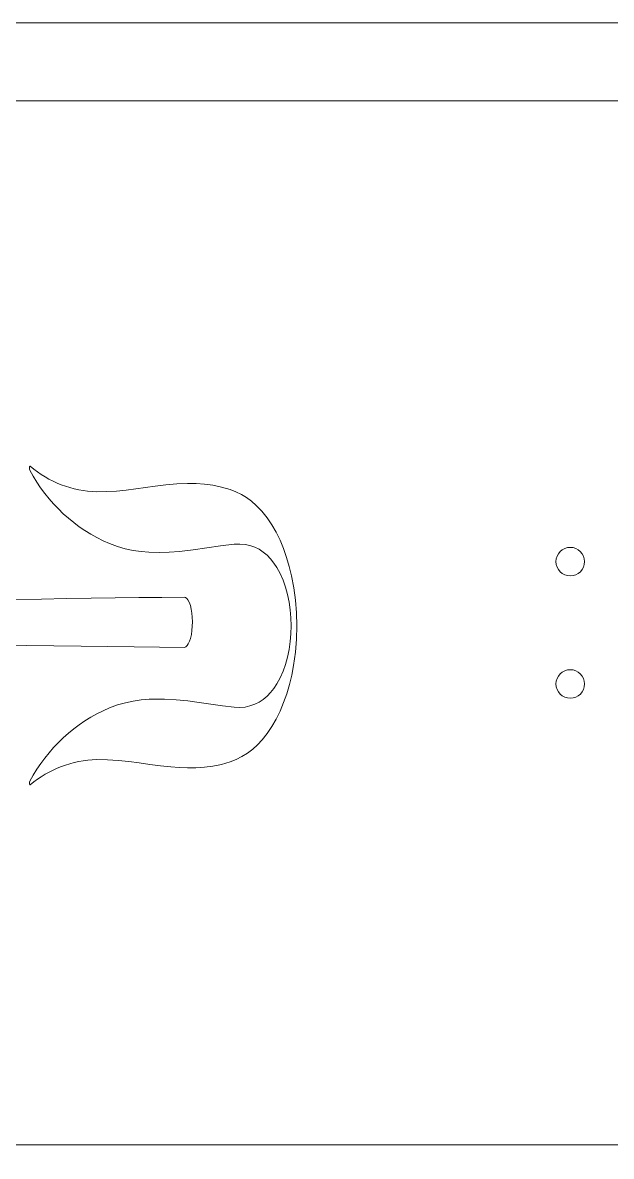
# Model space of a CAD drawing. Header units: centimetres. Extents: x -89 to 95, y -62 to 62.
# Drawn here: x 45.9 to 53.12, y -15.86 to -1.96 of the extents above; entities that cross this region are included whole.
import ezdxf

# ---------------------------------------------------------------- set-up
doc = ezdxf.new("R2010")
doc.units = ezdxf.units.CM
doc.header["$MEASUREMENT"] = 0
doc.layers.add('layer 1', color=7, linetype='Continuous')

msp = doc.modelspace()

# ---------------------------------------------------------------- linework, layer by layer
at = {"layer": 'layer 1', "color": 177, "lineweight": 9}
msp.add_open_spline([(5.39311, -61.96294), (5.39311, -61.96294), (95.39311, -61.96294), (95.39311, -61.96294), (95.39311, -61.96294), (95.39311, -61.96294), (95.39311, -1.96294), (95.39311, -1.96294), (95.39311, -1.96294), (95.39311, -1.96294), (5.39311, -1.96294), (5.39311, -1.96294), (5.39311, -1.96294), (5.39311, -1.96294), (5.39311, -61.96294), (5.39311, -61.96294), (5.39311, -61.96294), (5.39311, -61.96294), (5.39311, -61.96294), (5.39311, -61.96294)], degree=3, knots=[0, 0, 0, 0, 0.16666667, 0.16666667, 0.16666667, 0.16666667, 0.33333333, 0.33333333, 0.33333333, 0.33333333, 0.5, 0.5, 0.5, 0.5, 0.66666667, 0.66666667, 0.66666667, 0.66666667, 1, 1, 1, 1], dxfattribs=at)
at = {"layer": 'layer 1', "color": 250, "lineweight": 9}
for points, knots in [([(68.61308, -3.92236), (68.61292, -3.65698), (68.50733, -3.40253), (68.31956, -3.21499), (68.31956, -3.21499), (68.13179, -3.02746), (67.87847, -2.92219), (67.61308, -2.92236), (67.61308, -2.92236), (67.61308, -2.92236), (37.61308, -2.92236), (37.61308, -2.92236), (37.61308, -2.92236), (37.3477, -2.92253), (37.09325, -3.02811), (36.90571, -3.21589), (36.90571, -3.21589), (36.71818, -3.40366), (36.61292, -3.65698), (36.61308, -3.92236), (36.61308, -3.92236), (36.61308, -3.92236), (36.61308, -14.72236), (36.61308, -14.72236), (36.61308, -14.72236), (36.61325, -14.98774), (36.71884, -15.24219), (36.90661, -15.42973), (36.90661, -15.42973), (37.09438, -15.61726), (37.3477, -15.72253), (37.61308, -15.72236), (37.61308, -15.72236), (37.61308, -15.72236), (67.61308, -15.72236), (67.61308, -15.72236), (67.61308, -15.72236), (67.87847, -15.72219), (68.13292, -15.61661), (68.32045, -15.42883), (68.32045, -15.42883), (68.50799, -15.24106), (68.61325, -14.98774), (68.61308, -14.72236), (68.61308, -14.72236), (68.61308, -14.72236), (68.61308, -3.92236), (68.61308, -3.92236), (68.61308, -3.92236), (68.61308, -3.92236), (68.61308, -3.92236), (68.61308, -3.92236)], [0, 0, 0, 0, 0.07142857, 0.07142857, 0.07142857, 0.07142857, 0.14285714, 0.14285714, 0.14285714, 0.14285714, 0.21428571, 0.21428571, 0.21428571, 0.21428571, 0.28571429, 0.28571429, 0.28571429, 0.28571429, 0.35714286, 0.35714286, 0.35714286, 0.35714286, 0.42857143, 0.42857143, 0.42857143, 0.42857143, 0.5, 0.5, 0.5, 0.5, 0.57142857, 0.57142857, 0.57142857, 0.57142857, 0.64285714, 0.64285714, 0.64285714, 0.64285714, 0.71428571, 0.71428571, 0.71428571, 0.71428571, 0.78571429, 0.78571429, 0.78571429, 0.78571429, 0.85714286, 0.85714286, 0.85714286, 0.85714286, 1, 1, 1, 1]), ([(52.61308, -8.74736), (52.5667, -8.74739), (52.5222, -8.72899), (52.48939, -8.69621), (52.48939, -8.69621), (52.45657, -8.66344), (52.43811, -8.61874), (52.43808, -8.57236), (52.43808, -8.57236), (52.43805, -8.52598), (52.45645, -8.48148), (52.48923, -8.44866), (52.48923, -8.44866), (52.52201, -8.41584), (52.5667, -8.39739), (52.61308, -8.39736), (52.61308, -8.39736), (52.65947, -8.39733), (52.70396, -8.41573), (52.73678, -8.44851), (52.73678, -8.44851), (52.7696, -8.48128), (52.78805, -8.52598), (52.78808, -8.57236), (52.78808, -8.57236), (52.78811, -8.61874), (52.76972, -8.66324), (52.73694, -8.69606), (52.73694, -8.69606), (52.70416, -8.72888), (52.65947, -8.74733), (52.61308, -8.74736), (52.61308, -8.74736), (52.61308, -8.74736), (52.61308, -8.74736), (52.61308, -8.74736)], [0, 0, 0, 0, 0.1, 0.1, 0.1, 0.1, 0.2, 0.2, 0.2, 0.2, 0.3, 0.3, 0.3, 0.3, 0.4, 0.4, 0.4, 0.4, 0.5, 0.5, 0.5, 0.5, 0.6, 0.6, 0.6, 0.6, 0.7, 0.7, 0.7, 0.7, 0.8, 0.8, 0.8, 0.8, 1, 1, 1, 1]), ([(52.61308, -10.24736), (52.5667, -10.24739), (52.5222, -10.22899), (52.48939, -10.19621), (52.48939, -10.19621), (52.45657, -10.16344), (52.43811, -10.11874), (52.43808, -10.07236), (52.43808, -10.07236), (52.43805, -10.02598), (52.45645, -9.98148), (52.48923, -9.94866), (52.48923, -9.94866), (52.52201, -9.91584), (52.5667, -9.89739), (52.61308, -9.89736), (52.61308, -9.89736), (52.65947, -9.89733), (52.70396, -9.91573), (52.73678, -9.94851), (52.73678, -9.94851), (52.7696, -9.98128), (52.78805, -10.02598), (52.78808, -10.07236), (52.78808, -10.07236), (52.78811, -10.11874), (52.76972, -10.16324), (52.73694, -10.19606), (52.73694, -10.19606), (52.70416, -10.22888), (52.65947, -10.24733), (52.61308, -10.24736), (52.61308, -10.24736), (52.61308, -10.24736), (52.61308, -10.24736), (52.61308, -10.24736)], [0, 0, 0, 0, 0.1, 0.1, 0.1, 0.1, 0.2, 0.2, 0.2, 0.2, 0.3, 0.3, 0.3, 0.3, 0.4, 0.4, 0.4, 0.4, 0.5, 0.5, 0.5, 0.5, 0.6, 0.6, 0.6, 0.6, 0.7, 0.7, 0.7, 0.7, 0.8, 0.8, 0.8, 0.8, 1, 1, 1, 1])]:
    msp.add_open_spline(points, degree=3, knots=knots, dxfattribs=at)
at = {"layer": 'layer 1', "color": 1, "lineweight": 9}
for points, knots in [([(48.44178, -7.6881), (48.44178, -7.6881), (48.3358, -7.65754), (48.3358, -7.65754), (48.3358, -7.65754), (48.3358, -7.65754), (48.23084, -7.6357), (48.23084, -7.6357), (48.23084, -7.6357), (48.23084, -7.6357), (48.12678, -7.62164), (48.12678, -7.62164), (48.12678, -7.62164), (48.12678, -7.62164), (48.02351, -7.6144), (48.02351, -7.6144), (48.02351, -7.6144), (48.02351, -7.6144), (47.92089, -7.61305), (47.92089, -7.61305), (47.92089, -7.61305), (47.92089, -7.61305), (47.7873, -7.61858), (47.7873, -7.61858), (47.7873, -7.61858), (47.7873, -7.61858), (47.65435, -7.63045), (47.65435, -7.63045), (47.65435, -7.63045), (47.65435, -7.63045), (47.52178, -7.64652), (47.52178, -7.64652), (47.52178, -7.64652), (47.52178, -7.64652), (47.40349, -7.6627), (47.40349, -7.6627), (47.40349, -7.6627), (47.40349, -7.6627), (47.28509, -7.67901), (47.28509, -7.67901), (47.28509, -7.67901), (47.28509, -7.67901), (47.16637, -7.69395), (47.16637, -7.69395), (47.16637, -7.69395), (47.16637, -7.69395), (47.04714, -7.706), (47.04714, -7.706), (47.04714, -7.706), (47.04714, -7.706), (46.9272, -7.71366), (46.9272, -7.71366), (46.9272, -7.71366), (46.9272, -7.71366), (46.80636, -7.7154), (46.80636, -7.7154), (46.80636, -7.7154), (46.50663, -7.70755), (46.21844, -7.59733), (45.98987, -7.40328), (45.98987, -7.40328), (45.98987, -7.40328), (45.98882, -7.40252), (45.98882, -7.40252), (45.98882, -7.40252), (45.98882, -7.40252), (45.98778, -7.40219), (45.98778, -7.40219), (45.98778, -7.40219), (45.98778, -7.40219), (45.98677, -7.40225), (45.98677, -7.40225), (45.98677, -7.40225), (45.98677, -7.40225), (45.9858, -7.40268), (45.9858, -7.40268), (45.9858, -7.40268), (45.9858, -7.40268), (45.98487, -7.40346), (45.98487, -7.40346), (45.98487, -7.40346), (45.98487, -7.40346), (45.98399, -7.40456), (45.98399, -7.40456), (45.98399, -7.40456), (45.98399, -7.40456), (45.98172, -7.40952), (45.98172, -7.40952), (45.98172, -7.40952), (45.98172, -7.40952), (45.98016, -7.41645), (45.98016, -7.41645), (45.98016, -7.41645), (45.98016, -7.41645), (45.97951, -7.42466), (45.97951, -7.42466), (45.97951, -7.42466), (45.97951, -7.42466), (45.98068, -7.43787), (45.98068, -7.43787), (45.98068, -7.43787), (45.98068, -7.43787), (45.98502, -7.4501), (45.98502, -7.4501), (45.98502, -7.4501), (46.19808, -7.85302), (46.54213, -8.17091), (46.96068, -8.35134), (46.96068, -8.35134), (46.96068, -8.35134), (47.05887, -8.38621), (47.05887, -8.38621), (47.05887, -8.38621), (47.05887, -8.38621), (47.15641, -8.41345), (47.15641, -8.41345), (47.15641, -8.41345), (47.15641, -8.41345), (47.25339, -8.43371), (47.25339, -8.43371), (47.25339, -8.43371), (47.25339, -8.43371), (47.34988, -8.44763), (47.34988, -8.44763), (47.34988, -8.44763), (47.34988, -8.44763), (47.44596, -8.45588), (47.44596, -8.45588), (47.44596, -8.45588), (47.44596, -8.45588), (47.57127, -8.45919), (47.57127, -8.45919), (47.57127, -8.45919), (47.57127, -8.45919), (47.69617, -8.45534), (47.69617, -8.45534), (47.69617, -8.45534), (47.69617, -8.45534), (47.82083, -8.44581), (47.82083, -8.44581), (47.82083, -8.44581), (47.82083, -8.44581), (47.9877, -8.4267), (47.9877, -8.4267), (47.9877, -8.4267), (47.9877, -8.4267), (48.15484, -8.40354), (48.15484, -8.40354), (48.15484, -8.40354), (48.15484, -8.40354), (48.32268, -8.37985), (48.32268, -8.37985), (48.32268, -8.37985), (48.32268, -8.37985), (48.4916, -8.35915), (48.4916, -8.35915), (48.4916, -8.35915), (48.4916, -8.35915), (48.55975, -8.35606), (48.55975, -8.35606), (48.55975, -8.35606), (48.55975, -8.35606), (48.6244, -8.36113), (48.6244, -8.36113), (48.6244, -8.36113), (48.6244, -8.36113), (48.68555, -8.37392), (48.68555, -8.37392), (48.68555, -8.37392), (48.68555, -8.37392), (48.74322, -8.39402), (48.74322, -8.39402), (48.74322, -8.39402), (48.74322, -8.39402), (48.79738, -8.42098), (48.79738, -8.42098), (48.79738, -8.42098), (48.79738, -8.42098), (48.84806, -8.45439), (48.84806, -8.45439), (48.84806, -8.45439), (48.84806, -8.45439), (48.89523, -8.49381), (48.89523, -8.49381), (48.89523, -8.49381), (48.89523, -8.49381), (48.93892, -8.53881), (48.93892, -8.53881), (48.93892, -8.53881), (48.93892, -8.53881), (48.97911, -8.58897), (48.97911, -8.58897), (48.97911, -8.58897), (48.97911, -8.58897), (49.0158, -8.64384), (49.0158, -8.64384), (49.0158, -8.64384), (49.0158, -8.64384), (49.05675, -8.71843), (49.05675, -8.71843), (49.05675, -8.71843), (49.05675, -8.71843), (49.09225, -8.79888), (49.09225, -8.79888), (49.09225, -8.79888), (49.09225, -8.79888), (49.12228, -8.88437), (49.12228, -8.88437), (49.12228, -8.88437), (49.12228, -8.88437), (49.14685, -8.97405), (49.14685, -8.97405), (49.14685, -8.97405), (49.14685, -8.97405), (49.16596, -9.06709), (49.16596, -9.06709), (49.16596, -9.06709), (49.16596, -9.06709), (49.17961, -9.16264), (49.17961, -9.16264), (49.17961, -9.16264), (49.17961, -9.16264), (49.1878, -9.25987), (49.1878, -9.25987), (49.1878, -9.25987), (49.1878, -9.25987), (49.19053, -9.35794), (49.19053, -9.35794), (49.19053, -9.35794), (49.19053, -9.35794), (49.1878, -9.45601), (49.1878, -9.45601), (49.1878, -9.45601), (49.1878, -9.45601), (49.17961, -9.55324), (49.17961, -9.55324), (49.17961, -9.55324), (49.17961, -9.55324), (49.16596, -9.64879), (49.16596, -9.64879), (49.16596, -9.64879), (49.16596, -9.64879), (49.14685, -9.74182), (49.14685, -9.74182), (49.14685, -9.74182), (49.14685, -9.74182), (49.12228, -9.8315), (49.12228, -9.8315), (49.12228, -9.8315), (49.12228, -9.8315), (49.09225, -9.91699), (49.09225, -9.91699), (49.09225, -9.91699), (49.09225, -9.91699), (49.05675, -9.99745), (49.05675, -9.99745), (49.05675, -9.99745), (49.05675, -9.99745), (49.0158, -10.07203), (49.0158, -10.07203), (49.0158, -10.07203), (49.0158, -10.07203), (48.97911, -10.12691), (48.97911, -10.12691), (48.97911, -10.12691), (48.97911, -10.12691), (48.93892, -10.17706), (48.93892, -10.17706), (48.93892, -10.17706), (48.93892, -10.17706), (48.89523, -10.22206), (48.89523, -10.22206), (48.89523, -10.22206), (48.89523, -10.22206), (48.84806, -10.26148), (48.84806, -10.26148), (48.84806, -10.26148), (48.84806, -10.26148), (48.79738, -10.29489), (48.79738, -10.29489), (48.79738, -10.29489), (48.79738, -10.29489), (48.74322, -10.32185), (48.74322, -10.32185), (48.74322, -10.32185), (48.74322, -10.32185), (48.68555, -10.34195), (48.68555, -10.34195), (48.68555, -10.34195), (48.68555, -10.34195), (48.6244, -10.35474), (48.6244, -10.35474), (48.6244, -10.35474), (48.6244, -10.35474), (48.55975, -10.35981), (48.55975, -10.35981), (48.55975, -10.35981), (48.55975, -10.35981), (48.4916, -10.35671), (48.4916, -10.35671), (48.4916, -10.35671), (48.4916, -10.35671), (48.34819, -10.33943), (48.34819, -10.33943), (48.34819, -10.33943), (48.34819, -10.33943), (48.20561, -10.31961), (48.20561, -10.31961), (48.20561, -10.31961), (48.20561, -10.31961), (48.06361, -10.2994), (48.06361, -10.2994), (48.06361, -10.2994), (48.06361, -10.2994), (47.92195, -10.28095), (47.92195, -10.28095), (47.92195, -10.28095), (47.92195, -10.28095), (47.78037, -10.26642), (47.78037, -10.26642), (47.78037, -10.26642), (47.78037, -10.26642), (47.63863, -10.25795), (47.63863, -10.25795), (47.63863, -10.25795), (47.63863, -10.25795), (47.54295, -10.25674), (47.54295, -10.25674), (47.54295, -10.25674), (47.54295, -10.25674), (47.44701, -10.25991), (47.44701, -10.25991), (47.44701, -10.25991), (47.44701, -10.25991), (47.35073, -10.26813), (47.35073, -10.26813), (47.35073, -10.26813), (47.35073, -10.26813), (47.25403, -10.28204), (47.25403, -10.28204), (47.25403, -10.28204), (47.25403, -10.28204), (47.15684, -10.3023), (47.15684, -10.3023), (47.15684, -10.3023), (47.15684, -10.3023), (47.05908, -10.32958), (47.05908, -10.32958), (47.05908, -10.32958), (47.05908, -10.32958), (46.96068, -10.36452), (46.96068, -10.36452), (46.96068, -10.36452), (46.54262, -10.54572), (46.19869, -10.86333), (45.98502, -11.26576), (45.98502, -11.26576), (45.98502, -11.26576), (45.98068, -11.27618), (45.98068, -11.27618), (45.98068, -11.27618), (45.98068, -11.27618), (45.97951, -11.28825), (45.97951, -11.28825), (45.97951, -11.28825), (45.97951, -11.28825), (45.98016, -11.29599), (45.98016, -11.29599), (45.98016, -11.29599), (45.98016, -11.29599), (45.98172, -11.30264), (45.98172, -11.30264), (45.98172, -11.30264), (45.98172, -11.30264), (45.98399, -11.30745), (45.98399, -11.30745), (45.98399, -11.30745), (45.98399, -11.30745), (45.98533, -11.30895), (45.98533, -11.30895), (45.98533, -11.30895), (45.98533, -11.30895), (45.98677, -11.30971), (45.98677, -11.30971), (45.98677, -11.30971), (45.98677, -11.30971), (45.98778, -11.30977), (45.98778, -11.30977), (45.98778, -11.30977), (45.98778, -11.30977), (45.98882, -11.30944), (45.98882, -11.30944), (45.98882, -11.30944), (45.98882, -11.30944), (45.98987, -11.30868), (45.98987, -11.30868), (45.98987, -11.30868), (46.21902, -11.11614), (46.50714, -11.00742), (46.80636, -11.00045), (46.80636, -11.00045), (46.80636, -11.00045), (46.93814, -11.00188), (46.93814, -11.00188), (46.93814, -11.00188), (46.93814, -11.00188), (47.06886, -11.01044), (47.06886, -11.01044), (47.06886, -11.01044), (47.06886, -11.01044), (47.19879, -11.02414), (47.19879, -11.02414), (47.19879, -11.02414), (47.19879, -11.02414), (47.32817, -11.04098), (47.32817, -11.04098), (47.32817, -11.04098), (47.32817, -11.04098), (47.45726, -11.05895), (47.45726, -11.05895), (47.45726, -11.05895), (47.45726, -11.05895), (47.58632, -11.07605), (47.58632, -11.07605), (47.58632, -11.07605), (47.58632, -11.07605), (47.71559, -11.09028), (47.71559, -11.09028), (47.71559, -11.09028), (47.71559, -11.09028), (47.81747, -11.09814), (47.81747, -11.09814), (47.81747, -11.09814), (47.81747, -11.09814), (47.91977, -11.10202), (47.91977, -11.10202), (47.91977, -11.10202), (47.91977, -11.10202), (48.02261, -11.10096), (48.02261, -11.10096), (48.02261, -11.10096), (48.02261, -11.10096), (48.1261, -11.09397), (48.1261, -11.09397), (48.1261, -11.09397), (48.1261, -11.09397), (48.23038, -11.08009), (48.23038, -11.08009), (48.23038, -11.08009), (48.23038, -11.08009), (48.33557, -11.05835), (48.33557, -11.05835), (48.33557, -11.05835), (48.33557, -11.05835), (48.44178, -11.02778), (48.44178, -11.02778), (48.44178, -11.02778), (48.44178, -11.02778), (48.51629, -10.99902), (48.51629, -10.99902), (48.51629, -10.99902), (48.51629, -10.99902), (48.58724, -10.9632), (48.58724, -10.9632), (48.58724, -10.9632), (48.58724, -10.9632), (48.65463, -10.92069), (48.65463, -10.92069), (48.65463, -10.92069), (48.65463, -10.92069), (48.71846, -10.87182), (48.71846, -10.87182), (48.71846, -10.87182), (48.71846, -10.87182), (48.77873, -10.81694), (48.77873, -10.81694), (48.77873, -10.81694), (48.77873, -10.81694), (48.83544, -10.75638), (48.83544, -10.75638), (48.83544, -10.75638), (48.83544, -10.75638), (48.89771, -10.67822), (48.89771, -10.67822), (48.89771, -10.67822), (48.89771, -10.67822), (48.95503, -10.59322), (48.95503, -10.59322), (48.95503, -10.59322), (48.95503, -10.59322), (49.0074, -10.50196), (49.0074, -10.50196), (49.0074, -10.50196), (49.0074, -10.50196), (49.05483, -10.405), (49.05483, -10.405), (49.05483, -10.405), (49.05483, -10.405), (49.09804, -10.301), (49.09804, -10.301), (49.09804, -10.301), (49.09804, -10.301), (49.13613, -10.19228), (49.13613, -10.19228), (49.13613, -10.19228), (49.13613, -10.19228), (49.16909, -10.07943), (49.16909, -10.07943), (49.16909, -10.07943), (49.16909, -10.07943), (49.19692, -9.96305), (49.19692, -9.96305), (49.19692, -9.96305), (49.19692, -9.96305), (49.21962, -9.84373), (49.21962, -9.84373), (49.21962, -9.84373), (49.21962, -9.84373), (49.2416, -9.68403), (49.2416, -9.68403), (49.2416, -9.68403), (49.2416, -9.68403), (49.25479, -9.52165), (49.25479, -9.52165), (49.25479, -9.52165), (49.25479, -9.52165), (49.25918, -9.35793), (49.25918, -9.35793), (49.25918, -9.35793), (49.25918, -9.35793), (49.25518, -9.20164), (49.25518, -9.20164), (49.25518, -9.20164), (49.25518, -9.20164), (49.24316, -9.0465), (49.24316, -9.0465), (49.24316, -9.0465), (49.24316, -9.0465), (49.22314, -8.8937), (49.22314, -8.8937), (49.22314, -8.8937), (49.22314, -8.8937), (49.1951, -8.74439), (49.1951, -8.74439), (49.1951, -8.74439), (49.1951, -8.74439), (49.16745, -8.63029), (49.16745, -8.63029), (49.16745, -8.63029), (49.16745, -8.63029), (49.13486, -8.51962), (49.13486, -8.51962), (49.13486, -8.51962), (49.13486, -8.51962), (49.09732, -8.41296), (49.09732, -8.41296), (49.09732, -8.41296), (49.09732, -8.41296), (49.05483, -8.31087), (49.05483, -8.31087), (49.05483, -8.31087), (49.05483, -8.31087), (49.00649, -8.2122), (49.00649, -8.2122), (49.00649, -8.2122), (49.00649, -8.2122), (48.95303, -8.11945), (48.95303, -8.11945), (48.95303, -8.11945), (48.95303, -8.11945), (48.89444, -8.03321), (48.89444, -8.03321), (48.89444, -8.03321), (48.89444, -8.03321), (48.83072, -7.95408), (48.83072, -7.95408), (48.83072, -7.95408), (48.83072, -7.95408), (48.76187, -7.88266), (48.76187, -7.88266), (48.76187, -7.88266), (48.76187, -7.88266), (48.70419, -7.83234), (48.70419, -7.83234), (48.70419, -7.83234), (48.70419, -7.83234), (48.64333, -7.78744), (48.64333, -7.78744), (48.64333, -7.78744), (48.64333, -7.78744), (48.57931, -7.74824), (48.57931, -7.74824), (48.57931, -7.74824), (48.57931, -7.74824), (48.51213, -7.71503), (48.51213, -7.71503), (48.51213, -7.71503), (48.51213, -7.71503), (48.44178, -7.6881), (48.44178, -7.6881), (48.44178, -7.6881), (48.44178, -7.6881), (48.44178, -7.6881), (48.44178, -7.6881)], [0, 0, 0, 0, 0.00657895, 0.00657895, 0.00657895, 0.00657895, 0.01315789, 0.01315789, 0.01315789, 0.01315789, 0.01973684, 0.01973684, 0.01973684, 0.01973684, 0.02631579, 0.02631579, 0.02631579, 0.02631579, 0.03289474, 0.03289474, 0.03289474, 0.03289474, 0.03947368, 0.03947368, 0.03947368, 0.03947368, 0.04605263, 0.04605263, 0.04605263, 0.04605263, 0.05263158, 0.05263158, 0.05263158, 0.05263158, 0.05921053, 0.05921053, 0.05921053, 0.05921053, 0.06578947, 0.06578947, 0.06578947, 0.06578947, 0.07236842, 0.07236842, 0.07236842, 0.07236842, 0.07894737, 0.07894737, 0.07894737, 0.07894737, 0.08552632, 0.08552632, 0.08552632, 0.08552632, 0.09210526, 0.09210526, 0.09210526, 0.09210526, 0.09868421, 0.09868421, 0.09868421, 0.09868421, 0.10526316, 0.10526316, 0.10526316, 0.10526316, 0.11184211, 0.11184211, 0.11184211, 0.11184211, 0.11842105, 0.11842105, 0.11842105, 0.11842105, 0.125, 0.125, 0.125, 0.125, 0.13157895, 0.13157895, 0.13157895, 0.13157895, 0.13815789, 0.13815789, 0.13815789, 0.13815789, 0.14473684, 0.14473684, 0.14473684, 0.14473684, 0.15131579, 0.15131579, 0.15131579, 0.15131579, 0.15789474, 0.15789474, 0.15789474, 0.15789474, 0.16447368, 0.16447368, 0.16447368, 0.16447368, 0.17105263, 0.17105263, 0.17105263, 0.17105263, 0.17763158, 0.17763158, 0.17763158, 0.17763158, 0.18421053, 0.18421053, 0.18421053, 0.18421053, 0.19078947, 0.19078947, 0.19078947, 0.19078947, 0.19736842, 0.19736842, 0.19736842, 0.19736842, 0.20394737, 0.20394737, 0.20394737, 0.20394737, 0.21052632, 0.21052632, 0.21052632, 0.21052632, 0.21710526, 0.21710526, 0.21710526, 0.21710526, 0.22368421, 0.22368421, 0.22368421, 0.22368421, 0.23026316, 0.23026316, 0.23026316, 0.23026316, 0.23684211, 0.23684211, 0.23684211, 0.23684211, 0.24342105, 0.24342105, 0.24342105, 0.24342105, 0.25, 0.25, 0.25, 0.25, 0.25657895, 0.25657895, 0.25657895, 0.25657895, 0.26315789, 0.26315789, 0.26315789, 0.26315789, 0.26973684, 0.26973684, 0.26973684, 0.26973684, 0.27631579, 0.27631579, 0.27631579, 0.27631579, 0.28289474, 0.28289474, 0.28289474, 0.28289474, 0.28947368, 0.28947368, 0.28947368, 0.28947368, 0.29605263, 0.29605263, 0.29605263, 0.29605263, 0.30263158, 0.30263158, 0.30263158, 0.30263158, 0.30921053, 0.30921053, 0.30921053, 0.30921053, 0.31578947, 0.31578947, 0.31578947, 0.31578947, 0.32236842, 0.32236842, 0.32236842, 0.32236842, 0.32894737, 0.32894737, 0.32894737, 0.32894737, 0.33552632, 0.33552632, 0.33552632, 0.33552632, 0.34210526, 0.34210526, 0.34210526, 0.34210526, 0.34868421, 0.34868421, 0.34868421, 0.34868421, 0.35526316, 0.35526316, 0.35526316, 0.35526316, 0.36184211, 0.36184211, 0.36184211, 0.36184211, 0.36842105, 0.36842105, 0.36842105, 0.36842105, 0.375, 0.375, 0.375, 0.375, 0.38157895, 0.38157895, 0.38157895, 0.38157895, 0.38815789, 0.38815789, 0.38815789, 0.38815789, 0.39473684, 0.39473684, 0.39473684, 0.39473684, 0.40131579, 0.40131579, 0.40131579, 0.40131579, 0.40789474, 0.40789474, 0.40789474, 0.40789474, 0.41447368, 0.41447368, 0.41447368, 0.41447368, 0.42105263, 0.42105263, 0.42105263, 0.42105263, 0.42763158, 0.42763158, 0.42763158, 0.42763158, 0.43421053, 0.43421053, 0.43421053, 0.43421053, 0.44078947, 0.44078947, 0.44078947, 0.44078947, 0.44736842, 0.44736842, 0.44736842, 0.44736842, 0.45394737, 0.45394737, 0.45394737, 0.45394737, 0.46052632, 0.46052632, 0.46052632, 0.46052632, 0.46710526, 0.46710526, 0.46710526, 0.46710526, 0.47368421, 0.47368421, 0.47368421, 0.47368421, 0.48026316, 0.48026316, 0.48026316, 0.48026316, 0.48684211, 0.48684211, 0.48684211, 0.48684211, 0.49342105, 0.49342105, 0.49342105, 0.49342105, 0.5, 0.5, 0.5, 0.5, 0.50657895, 0.50657895, 0.50657895, 0.50657895, 0.51315789, 0.51315789, 0.51315789, 0.51315789, 0.51973684, 0.51973684, 0.51973684, 0.51973684, 0.52631579, 0.52631579, 0.52631579, 0.52631579, 0.53289474, 0.53289474, 0.53289474, 0.53289474, 0.53947368, 0.53947368, 0.53947368, 0.53947368, 0.54605263, 0.54605263, 0.54605263, 0.54605263, 0.55263158, 0.55263158, 0.55263158, 0.55263158, 0.55921053, 0.55921053, 0.55921053, 0.55921053, 0.56578947, 0.56578947, 0.56578947, 0.56578947, 0.57236842, 0.57236842, 0.57236842, 0.57236842, 0.57894737, 0.57894737, 0.57894737, 0.57894737, 0.58552632, 0.58552632, 0.58552632, 0.58552632, 0.59210526, 0.59210526, 0.59210526, 0.59210526, 0.59868421, 0.59868421, 0.59868421, 0.59868421, 0.60526316, 0.60526316, 0.60526316, 0.60526316, 0.61184211, 0.61184211, 0.61184211, 0.61184211, 0.61842105, 0.61842105, 0.61842105, 0.61842105, 0.625, 0.625, 0.625, 0.625, 0.63157895, 0.63157895, 0.63157895, 0.63157895, 0.63815789, 0.63815789, 0.63815789, 0.63815789, 0.64473684, 0.64473684, 0.64473684, 0.64473684, 0.65131579, 0.65131579, 0.65131579, 0.65131579, 0.65789474, 0.65789474, 0.65789474, 0.65789474, 0.66447368, 0.66447368, 0.66447368, 0.66447368, 0.67105263, 0.67105263, 0.67105263, 0.67105263, 0.67763158, 0.67763158, 0.67763158, 0.67763158, 0.68421053, 0.68421053, 0.68421053, 0.68421053, 0.69078947, 0.69078947, 0.69078947, 0.69078947, 0.69736842, 0.69736842, 0.69736842, 0.69736842, 0.70394737, 0.70394737, 0.70394737, 0.70394737, 0.71052632, 0.71052632, 0.71052632, 0.71052632, 0.71710526, 0.71710526, 0.71710526, 0.71710526, 0.72368421, 0.72368421, 0.72368421, 0.72368421, 0.73026316, 0.73026316, 0.73026316, 0.73026316, 0.73684211, 0.73684211, 0.73684211, 0.73684211, 0.74342105, 0.74342105, 0.74342105, 0.74342105, 0.75, 0.75, 0.75, 0.75, 0.75657895, 0.75657895, 0.75657895, 0.75657895, 0.76315789, 0.76315789, 0.76315789, 0.76315789, 0.76973684, 0.76973684, 0.76973684, 0.76973684, 0.77631579, 0.77631579, 0.77631579, 0.77631579, 0.78289474, 0.78289474, 0.78289474, 0.78289474, 0.78947368, 0.78947368, 0.78947368, 0.78947368, 0.79605263, 0.79605263, 0.79605263, 0.79605263, 0.80263158, 0.80263158, 0.80263158, 0.80263158, 0.80921053, 0.80921053, 0.80921053, 0.80921053, 0.81578947, 0.81578947, 0.81578947, 0.81578947, 0.82236842, 0.82236842, 0.82236842, 0.82236842, 0.82894737, 0.82894737, 0.82894737, 0.82894737, 0.83552632, 0.83552632, 0.83552632, 0.83552632, 0.84210526, 0.84210526, 0.84210526, 0.84210526, 0.84868421, 0.84868421, 0.84868421, 0.84868421, 0.85526316, 0.85526316, 0.85526316, 0.85526316, 0.86184211, 0.86184211, 0.86184211, 0.86184211, 0.86842105, 0.86842105, 0.86842105, 0.86842105, 0.875, 0.875, 0.875, 0.875, 0.88157895, 0.88157895, 0.88157895, 0.88157895, 0.88815789, 0.88815789, 0.88815789, 0.88815789, 0.89473684, 0.89473684, 0.89473684, 0.89473684, 0.90131579, 0.90131579, 0.90131579, 0.90131579, 0.90789474, 0.90789474, 0.90789474, 0.90789474, 0.91447368, 0.91447368, 0.91447368, 0.91447368, 0.92105263, 0.92105263, 0.92105263, 0.92105263, 0.92763158, 0.92763158, 0.92763158, 0.92763158, 0.93421053, 0.93421053, 0.93421053, 0.93421053, 0.94078947, 0.94078947, 0.94078947, 0.94078947, 0.94736842, 0.94736842, 0.94736842, 0.94736842, 0.95394737, 0.95394737, 0.95394737, 0.95394737, 0.96052632, 0.96052632, 0.96052632, 0.96052632, 0.96710526, 0.96710526, 0.96710526, 0.96710526, 0.97368421, 0.97368421, 0.97368421, 0.97368421, 0.98026316, 0.98026316, 0.98026316, 0.98026316, 0.98684211, 0.98684211, 0.98684211, 0.98684211, 1, 1, 1, 1]), ([(47.88072, -9.00823), (47.88072, -9.00823), (47.89618, -9.01383), (47.89618, -9.01383), (47.89618, -9.01383), (47.89618, -9.01383), (47.91035, -9.02446), (47.91035, -9.02446), (47.91035, -9.02446), (47.91035, -9.02446), (47.92323, -9.03968), (47.92323, -9.03968), (47.92323, -9.03968), (47.92323, -9.03968), (47.9401, -9.07013), (47.9401, -9.07013), (47.9401, -9.07013), (47.9401, -9.07013), (47.95402, -9.10839), (47.95402, -9.10839), (47.95402, -9.10839), (47.95402, -9.10839), (47.96495, -9.15293), (47.96495, -9.15293), (47.96495, -9.15293), (47.96495, -9.15293), (47.97287, -9.20225), (47.97287, -9.20225), (47.97287, -9.20225), (47.97287, -9.20225), (47.97776, -9.25482), (47.97776, -9.25482), (47.97776, -9.25482), (47.97776, -9.25482), (47.97958, -9.30914), (47.97958, -9.30914), (47.97958, -9.30914), (47.97958, -9.30914), (47.97832, -9.36368), (47.97832, -9.36368), (47.97832, -9.36368), (47.97832, -9.36368), (47.97393, -9.41694), (47.97393, -9.41694), (47.97393, -9.41694), (47.97393, -9.41694), (47.96641, -9.46739), (47.96641, -9.46739), (47.96641, -9.46739), (47.96641, -9.46739), (47.95572, -9.51354), (47.95572, -9.51354), (47.95572, -9.51354), (47.95572, -9.51354), (47.94366, -9.54937), (47.94366, -9.54937), (47.94366, -9.54937), (47.94366, -9.54937), (47.92912, -9.57966), (47.92912, -9.57966), (47.92912, -9.57966), (47.92912, -9.57966), (47.91481, -9.60024), (47.91481, -9.60024), (47.91481, -9.60024), (47.91481, -9.60024), (47.89868, -9.61545), (47.89868, -9.61545), (47.89868, -9.61545), (47.89868, -9.61545), (47.88072, -9.62467), (47.88072, -9.62467), (47.88072, -9.62467), (47.88072, -9.62467), (47.57675, -9.62176), (47.57675, -9.62176), (47.57675, -9.62176), (47.57675, -9.62176), (47.26382, -9.61832), (47.26382, -9.61832), (47.26382, -9.61832), (47.26382, -9.61832), (46.94277, -9.61436), (46.94277, -9.61436), (46.94277, -9.61436), (46.94277, -9.61436), (46.61445, -9.60988), (46.61445, -9.60988), (46.61445, -9.60988), (46.61445, -9.60988), (46.2797, -9.60489), (46.2797, -9.60489), (46.2797, -9.60489), (46.2797, -9.60489), (45.93937, -9.59939), (45.93937, -9.59939), (45.93937, -9.59939), (45.93937, -9.59939), (45.49948, -9.59167), (45.49948, -9.59167), (45.49948, -9.59167), (45.49948, -9.59167), (45.05367, -9.58316), (45.05367, -9.58316), (45.05367, -9.58316), (45.05367, -9.58316), (44.60366, -9.57387), (44.60366, -9.57387), (44.60366, -9.57387), (44.60366, -9.57387), (44.15121, -9.56381), (44.15121, -9.56381), (44.15121, -9.56381), (44.15121, -9.56381), (43.69805, -9.55299), (43.69805, -9.55299), (43.69805, -9.55299), (43.69805, -9.55299), (43.24593, -9.54143), (43.24593, -9.54143), (43.24593, -9.54143), (43.24593, -9.54143), (42.86054, -9.53095), (42.86054, -9.53095), (42.86054, -9.53095), (42.86054, -9.53095), (42.47829, -9.51993), (42.47829, -9.51993), (42.47829, -9.51993), (42.47829, -9.51993), (42.10028, -9.50839), (42.10028, -9.50839), (42.10028, -9.50839), (42.10028, -9.50839), (41.7276, -9.49635), (41.7276, -9.49635), (41.7276, -9.49635), (41.7276, -9.49635), (41.36135, -9.48379), (41.36135, -9.48379), (41.36135, -9.48379), (41.36135, -9.48379), (41.00262, -9.47075), (41.00262, -9.47075), (41.00262, -9.47075), (41.00262, -9.47075), (40.65252, -9.45721), (40.65252, -9.45721), (40.65252, -9.45721), (40.65252, -9.45721), (40.38478, -9.44627), (40.38478, -9.44627), (40.38478, -9.44627), (40.38478, -9.44627), (40.12354, -9.43503), (40.12354, -9.43503), (40.12354, -9.43503), (40.12354, -9.43503), (39.86934, -9.42351), (39.86934, -9.42351), (39.86934, -9.42351), (39.86934, -9.42351), (39.6227, -9.41171), (39.6227, -9.41171), (39.6227, -9.41171), (39.6227, -9.41171), (39.38414, -9.39962), (39.38414, -9.39962), (39.38414, -9.39962), (39.38414, -9.39962), (39.17474, -9.3884), (39.17474, -9.3884), (39.17474, -9.3884), (39.17474, -9.3884), (38.97285, -9.37695), (38.97285, -9.37695), (38.97285, -9.37695), (38.97285, -9.37695), (38.77888, -9.36529), (38.77888, -9.36529), (38.77888, -9.36529), (38.77888, -9.36529), (38.59323, -9.3534), (38.59323, -9.3534), (38.59323, -9.3534), (38.59323, -9.3534), (38.41628, -9.3413), (38.41628, -9.3413), (38.41628, -9.3413), (38.41628, -9.3413), (38.24844, -9.32898), (38.24844, -9.32898), (38.24844, -9.32898), (38.24844, -9.32898), (38.09011, -9.31646), (38.09011, -9.31646), (38.09011, -9.31646), (38.09011, -9.31646), (38.22389, -9.30582), (38.22389, -9.30582), (38.22389, -9.30582), (38.22389, -9.30582), (38.36457, -9.29532), (38.36457, -9.29532), (38.36457, -9.29532), (38.36457, -9.29532), (38.51189, -9.28498), (38.51189, -9.28498), (38.51189, -9.28498), (38.51189, -9.28498), (38.66562, -9.27479), (38.66562, -9.27479), (38.66562, -9.27479), (38.66562, -9.27479), (38.87015, -9.26205), (38.87015, -9.26205), (38.87015, -9.26205), (38.87015, -9.26205), (39.08417, -9.24957), (39.08417, -9.24957), (39.08417, -9.24957), (39.08417, -9.24957), (39.30717, -9.23735), (39.30717, -9.23735), (39.30717, -9.23735), (39.30717, -9.23735), (39.53865, -9.22539), (39.53865, -9.22539), (39.53865, -9.22539), (39.53865, -9.22539), (39.77812, -9.21369), (39.77812, -9.21369), (39.77812, -9.21369), (39.77812, -9.21369), (40.02506, -9.20227), (40.02506, -9.20227), (40.02506, -9.20227), (40.02506, -9.20227), (40.27898, -9.19113), (40.27898, -9.19113), (40.27898, -9.19113), (40.27898, -9.19113), (40.53937, -9.18026), (40.53937, -9.18026), (40.53937, -9.18026), (40.53937, -9.18026), (40.87937, -9.16684), (40.87937, -9.16684), (40.87937, -9.16684), (40.87937, -9.16684), (41.22801, -9.15388), (41.22801, -9.15388), (41.22801, -9.15388), (41.22801, -9.15388), (41.58427, -9.14139), (41.58427, -9.14139), (41.58427, -9.14139), (41.58427, -9.14139), (41.94711, -9.12939), (41.94711, -9.12939), (41.94711, -9.12939), (41.94711, -9.12939), (42.38622, -9.11574), (42.38622, -9.11574), (42.38622, -9.11574), (42.38622, -9.11574), (42.83146, -9.10279), (42.83146, -9.10279), (42.83146, -9.10279), (42.83146, -9.10279), (43.28108, -9.09055), (43.28108, -9.09055), (43.28108, -9.09055), (43.28108, -9.09055), (43.73335, -9.07905), (43.73335, -9.07905), (43.73335, -9.07905), (43.73335, -9.07905), (44.18651, -9.0683), (44.18651, -9.0683), (44.18651, -9.0683), (44.18651, -9.0683), (44.63884, -9.05829), (44.63884, -9.05829), (44.63884, -9.05829), (44.63884, -9.05829), (45.01687, -9.05049), (45.01687, -9.05049), (45.01687, -9.05049), (45.01687, -9.05049), (45.39204, -9.04323), (45.39204, -9.04323), (45.39204, -9.04323), (45.39204, -9.04323), (45.76333, -9.03653), (45.76333, -9.03653), (45.76333, -9.03653), (45.76333, -9.03653), (46.12969, -9.0304), (46.12969, -9.0304), (46.12969, -9.0304), (46.12969, -9.0304), (46.43592, -9.02564), (46.43592, -9.02564), (46.43592, -9.02564), (46.43592, -9.02564), (46.73724, -9.02131), (46.73724, -9.02131), (46.73724, -9.02131), (46.73724, -9.02131), (47.033, -9.01739), (47.033, -9.01739), (47.033, -9.01739), (47.033, -9.01739), (47.32259, -9.01391), (47.32259, -9.01391), (47.32259, -9.01391), (47.32259, -9.01391), (47.60538, -9.01085), (47.60538, -9.01085), (47.60538, -9.01085), (47.60538, -9.01085), (47.88072, -9.00823), (47.88072, -9.00823), (47.88072, -9.00823), (47.88072, -9.00823), (47.88072, -9.00823), (47.88072, -9.00823)], [0, 0, 0, 0, 0.01204819, 0.01204819, 0.01204819, 0.01204819, 0.02409639, 0.02409639, 0.02409639, 0.02409639, 0.03614458, 0.03614458, 0.03614458, 0.03614458, 0.04819277, 0.04819277, 0.04819277, 0.04819277, 0.06024096, 0.06024096, 0.06024096, 0.06024096, 0.07228916, 0.07228916, 0.07228916, 0.07228916, 0.08433735, 0.08433735, 0.08433735, 0.08433735, 0.09638554, 0.09638554, 0.09638554, 0.09638554, 0.10843373, 0.10843373, 0.10843373, 0.10843373, 0.12048193, 0.12048193, 0.12048193, 0.12048193, 0.13253012, 0.13253012, 0.13253012, 0.13253012, 0.14457831, 0.14457831, 0.14457831, 0.14457831, 0.15662651, 0.15662651, 0.15662651, 0.15662651, 0.1686747, 0.1686747, 0.1686747, 0.1686747, 0.18072289, 0.18072289, 0.18072289, 0.18072289, 0.19277108, 0.19277108, 0.19277108, 0.19277108, 0.20481928, 0.20481928, 0.20481928, 0.20481928, 0.21686747, 0.21686747, 0.21686747, 0.21686747, 0.22891566, 0.22891566, 0.22891566, 0.22891566, 0.24096386, 0.24096386, 0.24096386, 0.24096386, 0.25301205, 0.25301205, 0.25301205, 0.25301205, 0.26506024, 0.26506024, 0.26506024, 0.26506024, 0.27710843, 0.27710843, 0.27710843, 0.27710843, 0.28915663, 0.28915663, 0.28915663, 0.28915663, 0.30120482, 0.30120482, 0.30120482, 0.30120482, 0.31325301, 0.31325301, 0.31325301, 0.31325301, 0.3253012, 0.3253012, 0.3253012, 0.3253012, 0.3373494, 0.3373494, 0.3373494, 0.3373494, 0.34939759, 0.34939759, 0.34939759, 0.34939759, 0.36144578, 0.36144578, 0.36144578, 0.36144578, 0.37349398, 0.37349398, 0.37349398, 0.37349398, 0.38554217, 0.38554217, 0.38554217, 0.38554217, 0.39759036, 0.39759036, 0.39759036, 0.39759036, 0.40963855, 0.40963855, 0.40963855, 0.40963855, 0.42168675, 0.42168675, 0.42168675, 0.42168675, 0.43373494, 0.43373494, 0.43373494, 0.43373494, 0.44578313, 0.44578313, 0.44578313, 0.44578313, 0.45783133, 0.45783133, 0.45783133, 0.45783133, 0.46987952, 0.46987952, 0.46987952, 0.46987952, 0.48192771, 0.48192771, 0.48192771, 0.48192771, 0.4939759, 0.4939759, 0.4939759, 0.4939759, 0.5060241, 0.5060241, 0.5060241, 0.5060241, 0.51807229, 0.51807229, 0.51807229, 0.51807229, 0.53012048, 0.53012048, 0.53012048, 0.53012048, 0.54216867, 0.54216867, 0.54216867, 0.54216867, 0.55421687, 0.55421687, 0.55421687, 0.55421687, 0.56626506, 0.56626506, 0.56626506, 0.56626506, 0.57831325, 0.57831325, 0.57831325, 0.57831325, 0.59036145, 0.59036145, 0.59036145, 0.59036145, 0.60240964, 0.60240964, 0.60240964, 0.60240964, 0.61445783, 0.61445783, 0.61445783, 0.61445783, 0.62650602, 0.62650602, 0.62650602, 0.62650602, 0.63855422, 0.63855422, 0.63855422, 0.63855422, 0.65060241, 0.65060241, 0.65060241, 0.65060241, 0.6626506, 0.6626506, 0.6626506, 0.6626506, 0.6746988, 0.6746988, 0.6746988, 0.6746988, 0.68674699, 0.68674699, 0.68674699, 0.68674699, 0.69879518, 0.69879518, 0.69879518, 0.69879518, 0.71084337, 0.71084337, 0.71084337, 0.71084337, 0.72289157, 0.72289157, 0.72289157, 0.72289157, 0.73493976, 0.73493976, 0.73493976, 0.73493976, 0.74698795, 0.74698795, 0.74698795, 0.74698795, 0.75903614, 0.75903614, 0.75903614, 0.75903614, 0.77108434, 0.77108434, 0.77108434, 0.77108434, 0.78313253, 0.78313253, 0.78313253, 0.78313253, 0.79518072, 0.79518072, 0.79518072, 0.79518072, 0.80722892, 0.80722892, 0.80722892, 0.80722892, 0.81927711, 0.81927711, 0.81927711, 0.81927711, 0.8313253, 0.8313253, 0.8313253, 0.8313253, 0.84337349, 0.84337349, 0.84337349, 0.84337349, 0.85542169, 0.85542169, 0.85542169, 0.85542169, 0.86746988, 0.86746988, 0.86746988, 0.86746988, 0.87951807, 0.87951807, 0.87951807, 0.87951807, 0.89156627, 0.89156627, 0.89156627, 0.89156627, 0.90361446, 0.90361446, 0.90361446, 0.90361446, 0.91566265, 0.91566265, 0.91566265, 0.91566265, 0.92771084, 0.92771084, 0.92771084, 0.92771084, 0.93975904, 0.93975904, 0.93975904, 0.93975904, 0.95180723, 0.95180723, 0.95180723, 0.95180723, 0.96385542, 0.96385542, 0.96385542, 0.96385542, 0.97590361, 0.97590361, 0.97590361, 0.97590361, 1, 1, 1, 1])]:
    msp.add_open_spline(points, degree=3, knots=knots, dxfattribs=at)

doc.saveas('drawing.dxf')
